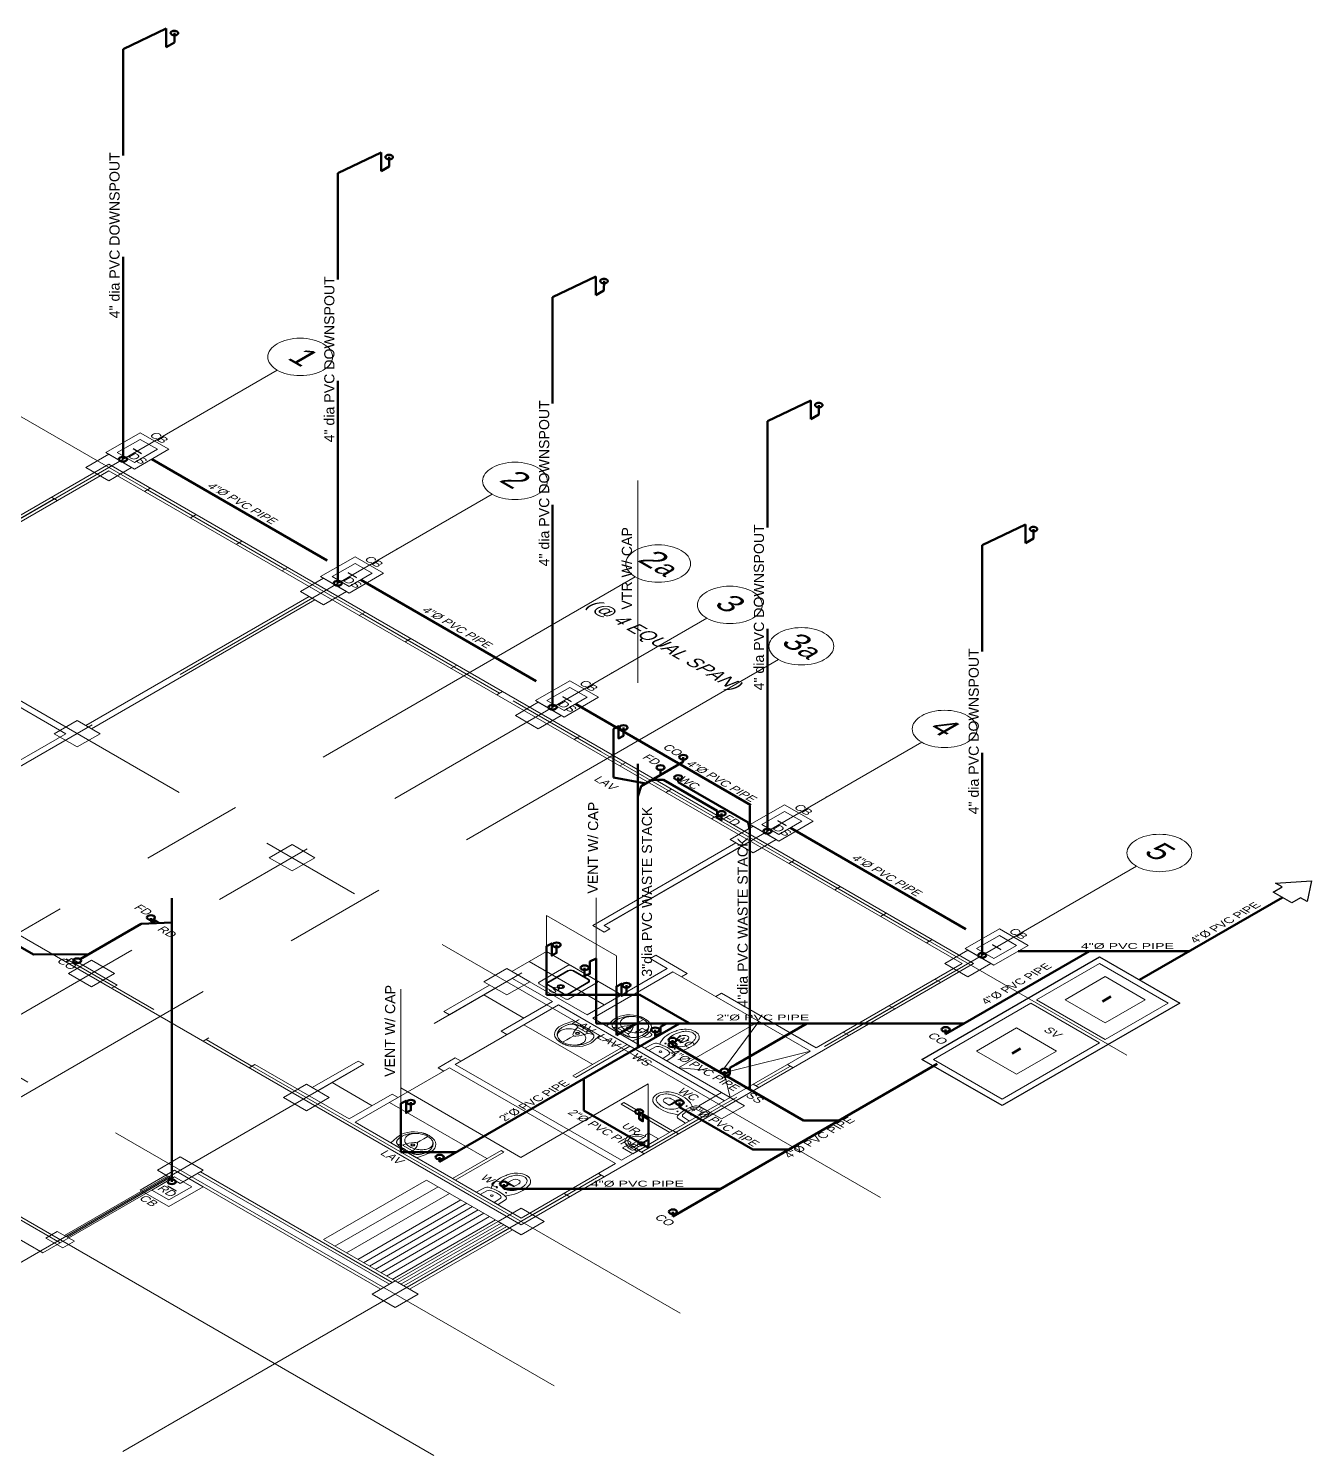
# Model space of a CAD drawing. Header units: metres. Extents: x -460 to 31334, y -1777 to 24987.
# Drawn here: x 307.42 to 323.25, y -938.77 to -921.15 of the extents above; entities that cross this region are included whole.
import ezdxf
from ezdxf.enums import TextEntityAlignment as Align

# ---------------------------------------------------------------- set-up
doc = ezdxf.new("R2010")
doc.units = ezdxf.units.M
doc.header["$MEASUREMENT"] = 0
doc.linetypes.add('CENTER', pattern=[2, 1.25, -0.25, 0.25, -0.25])
doc.linetypes.add('HIDDEN', pattern=[0.375, 0.25, -0.125])
doc.layers.add('col', color=7, linetype='Continuous', lineweight=25)
doc.layers.add('fix', color=8, linetype='Continuous', lineweight=13)
for name, color, linetype, lineweight, true_color in [('DW', 7, 'Continuous', 9, 0xff0a0a), ('MODULE', 7, 'CENTER', 0, 0x24ff24), ('SEWERLIN', 7, 'Continuous', 50, 0xe77904)]:
    doc.layers.add(name, color=color, linetype=linetype, lineweight=lineweight, true_color=true_color)
doc.layers.add('wall', color=7, linetype='Continuous')
doc.styles.add('50', font='arial.ttf', dxfattribs={"height": 0.125})
doc.styles.add('ATTR', font='romans.shx', dxfattribs={"width": 0.8, "height": 1.2})
doc.styles.add('SAM', font='arial.ttf', dxfattribs={"height": 0.15})
doc.styles.get("Standard").update_dxf_attribs({"font": 'arial.ttf'})

# ---------------------------------------------------------------- blocks, each defined once
blk = doc.blocks.new('MODULE')
at = {"layer": 'MODULE', "ltscale": 5, "transparency": 33554687}
for points in [[(0, -14.753), (0, 2.943)], [(3.75, -14.753), (3.75, 2.943)], [(6.25, -14.753), (6.25, 2.943)], [(7.5, -14.753), (7.5, 2.943)], [(8.75, -14.753), (8.75, 2.943)], [(11.25, -14.753), (11.25, 2.943)], [(15, -14.753), (15, 2.943)], [(17.775, 0), (-3.23, 0)], [(17.775, -4.3), (-3.23, -4.3)], [(17.775, -7.8), (-3.23, -7.8)], [(17.775, -10), (-3.23, -10)], [(17.775, -12.1), (-3.23, -12.1)]]:
    blk.add_lwpolyline(points, dxfattribs=at)
for centre in [(0, 3.343), (3.75, 3.343), (6.25, 3.343), (7.5, 3.343), (8.75, 3.343), (11.25, 3.343), (15, 3.343)]:
    blk.add_circle(centre, 0.4, dxfattribs=at)
at = {"layer": 'MODULE', "ltscale": 5, "transparency": 33554687, "char_height": 0.35, "attachment_point": 1, "style": '50'}
for s, insert in [('\\pi0.13554;1', (-0.233, 3.546)), ('\\pi0.08409;2', (3.517, 3.546)), ('\\pi-0.03644;2{\\H0.85714x;a}', (6.051, 3.546)), ('\\pi0.0854;3', (7.267, 3.546)), ('\\pi-0.03334;3{\\H0.85714x;a}', (8.551, 3.546)), ('\\pi0.07896;4', (11.017, 3.546)), ('\\pi0.08397;5', (14.767, 3.546))]:
    blk.add_mtext_dynamic_manual_height_columns(s, width=0.4, gutter_width=0.5, heights=[0], dxfattribs=dict(at, insert=insert))
blk = doc.blocks.new('A$C1BDC7D92')
at = {"layer": 'fix', "linetype": 'Continuous', "transparency": 33554687}
for p, q in [((0.043, 0.479), (0.007, 0.332)), ((0.523, 0.479), (0.043, 0.479)), ((0.523, 0.479), (0.558, 0.332))]:
    blk.add_line(p, q, dxfattribs=at)
at = {"layer": 'fix', "transparency": 33554687}
for p, q in [((0.193, 0.402), (0.122, 0.438)), ((0.372, 0.402), (0.443, 0.438))]:
    blk.add_line(p, q, dxfattribs=at)
at = {"layer": 'fix', "linetype": 'Continuous', "transparency": 33554687}
for points in [[(0.138, 0.075), (0.127, 0.083), (0.118, 0.091), (0.11, 0.099), (0.11, 0.099), (0.101, 0.108), (0.094, 0.118), (0.086, 0.127), (0.079, 0.137), (0.073, 0.148), (0.067, 0.159), (0.061, 0.17), (0.057, 0.181), (0.057, 0.181), (0.052, 0.193), (0.049, 0.204), (0.045, 0.216), (0.043, 0.229), (0.041, 0.241), (0.039, 0.253), (0.038, 0.266), (0.038, 0.278), (0.038, 0.278), (0.039, 0.291), (0.04, 0.304), (0.041, 0.316), (0.043, 0.328), (0.046, 0.34), (0.049, 0.352), (0.053, 0.362), (0.057, 0.372), (0.057, 0.372), (0.061, 0.382), (0.066, 0.39), (0.071, 0.398), (0.076, 0.405), (0.082, 0.412), (0.089, 0.418), (0.095, 0.423), (0.102, 0.428), (0.102, 0.428), (0.109, 0.432), (0.117, 0.436), (0.125, 0.439), (0.132, 0.442), (0.14, 0.445), (0.148, 0.447), (0.156, 0.449), (0.164, 0.45), (0.164, 0.45), (0.171, 0.451), (0.178, 0.452), (0.185, 0.452), (0.192, 0.453), (0.199, 0.453), (0.206, 0.453), (0.213, 0.453), (0.22, 0.453), (0.22, 0.453), (0.228, 0.453), (0.235, 0.453), (0.243, 0.453), (0.251, 0.453), (0.258, 0.453), (0.266, 0.453), (0.273, 0.453), (0.281, 0.453), (0.281, 0.453), (0.288, 0.453), (0.295, 0.453), (0.302, 0.453), (0.309, 0.453), (0.315, 0.453), (0.322, 0.453), (0.329, 0.453), (0.337, 0.453), (0.337, 0.453), (0.344, 0.453), (0.352, 0.453), (0.359, 0.453), (0.367, 0.453), (0.375, 0.453), (0.383, 0.452), (0.391, 0.451), (0.4, 0.45), (0.4, 0.45), (0.408, 0.449), (0.416, 0.447), (0.424, 0.445), (0.432, 0.442), (0.44, 0.439), (0.448, 0.436), (0.456, 0.432), (0.463, 0.428), (0.463, 0.428), (0.47, 0.423), (0.476, 0.418), (0.483, 0.412), (0.489, 0.405), (0.494, 0.398), (0.499, 0.39), (0.504, 0.382), (0.509, 0.372), (0.509, 0.372), (0.513, 0.362), (0.516, 0.352), (0.519, 0.34), (0.522, 0.328), (0.524, 0.316), (0.526, 0.304), (0.527, 0.291), (0.527, 0.278), (0.527, 0.278), (0.527, 0.266), (0.526, 0.253), (0.524, 0.241), (0.522, 0.229), (0.52, 0.216), (0.517, 0.204), (0.513, 0.193), (0.509, 0.181), (0.509, 0.181), (0.504, 0.17), (0.498, 0.159), (0.492, 0.148), (0.486, 0.137), (0.479, 0.127), (0.472, 0.118), (0.464, 0.108), (0.455, 0.099), (0.455, 0.099), (0.447, 0.091), (0.438, 0.083), (0.427, 0.075)], [(0.283, 0.234), (0.283, 0.169), (0.283, 0.103), (0.283, 0.025)]]:
    blk.add_lwpolyline(points, dxfattribs=at)
blk.add_lwpolyline([(0.31, 0.247, 0.133789), (0.375, 0.393, 0.453405), (0.363, 0.406), (0.202, 0.406, 0.453405), (0.19, 0.393, 0.133789), (0.255, 0.247)], format="xyb", dxfattribs=at)
blk.add_lwpolyline([(0.283, 0.025, -0.082757), (0.203, 0.039, -0.090524), (0.138, 0.075, -0.104224), (0.093, 0.132, -0.116526), (0.078, 0.195, -0.116526), (0.093, 0.258, -0.104224), (0.138, 0.314, -0.090524), (0.203, 0.35, -0.082757), (0.283, 0.364, -0.082757), (0.362, 0.35, -0.090524), (0.427, 0.314, -0.104224), (0.472, 0.258, -0.116526), (0.487, 0.195, -0.116526), (0.472, 0.132, -0.104224), (0.427, 0.075, -0.090524), (0.362, 0.039, -0.082757)], format="xyb", close=True, dxfattribs=at)
at = {"layer": 'fix', "transparency": 33554687}
for points in [[(0.16, 0.025), (0.17, 0.021), (0.18, 0.018), (0.188, 0.015), (0.195, 0.013), (0.202, 0.011), (0.208, 0.01), (0.214, 0.009), (0.219, 0.008), (0.225, 0.007), (0.231, 0.006), (0.238, 0.005), (0.245, 0.004), (0.253, 0.003), (0.262, 0.002), (0.271, 0.001), (0.283, 0)], [(0.405, 0.025), (0.395, 0.021), (0.386, 0.018), (0.377, 0.015), (0.37, 0.013), (0.363, 0.011), (0.357, 0.01), (0.351, 0.009), (0.346, 0.008), (0.34, 0.007), (0.334, 0.006), (0.327, 0.005), (0.32, 0.004), (0.312, 0.003), (0.304, 0.002), (0.294, 0.001), (0.283, 0)]]:
    blk.add_lwpolyline(points, dxfattribs=at)
at = {"layer": 'fix', "linetype": 'Continuous', "transparency": 33554687}
for radius in [0.0264, 0.0185]:
    blk.add_circle((0.283, 0.307), radius, dxfattribs=at)
for centre, radius, start, end in [((0.267, 0.269), 0.267, 166.4993, 246.3994), ((0.283, 0.269), 0.0353, 219.2954, 320.7046), ((0.298, 0.269), 0.267, 293.6006, 13.5007)]:
    blk.add_arc(centre, radius, start, end, dxfattribs=at)
at = {"layer": 'fix', "transparency": 33554687, "text_generation_flag": 4, "flags": 1}
for tag, p in [('ASCATNO', (0.283, 0.479)), ('ASCOLOR', (0.283, 0.469)), ('ASNAME', (0.283, 0.474))]:
    blk.add_attdef(tag, text='', height=0.00294, rotation=180, dxfattribs=at).set_placement(p, align=Align.MIDDLE)
blk = doc.blocks.new('Urinal Toilet 2 PV')
for p, q in [((3.85, 0), (6.65, 0)), ((-9, -7), (-7, -7)), ((-7, -7), (-6, -6)), ((-6, -6), (6, -6)), ((-0.98, -2.6501), (-4.9, -2.6501)), ((-4.9, -3.35), (-0.98, -3.35)), ((0.773, -2.3), (4.55, -2.3)), ((4.55, -3.7), (0.784, -3.7)), ((4.2, -0.35), (6.3, -0.35)), ((4.2, -1.6), (4.2, -1.95)), ((6.3, -1.6), (4.2, -1.6)), ((4.2, -1.95), (6.3, -1.95)), ((4.2, -4.05), (4.2, -4.4001)), ((6.3, -4.05), (4.2, -4.05)), ((4.2, -4.4001), (6.3, -4.4001)), ((4.55, -0.35), (4.55, -1.6)), ((4.55, -1.95), (4.55, -4.05)), ((5.95, -1.6), (5.95, -0.35)), ((5.95, -4.05), (5.95, -1.95)), ((6, -6), (7, -7)), ((6.3, -1.95), (6.3, -1.6)), ((6.3, -4.4001), (6.3, -4.05)), ((7, -7), (9, -7))]:
    blk.add_line(p, q)
blk.add_lwpolyline([(-9, -7), (-9, 0), (9, 0), (9, -7)])
blk.add_circle((0, -3), 1.05)
for centre, radius, start, end in [((4.215, 0.0154), 0.3657, 182.4084, 267.5916), ((6.285, 0.0154), 0.3657, 272.4084, 357.5916), ((0, -6), 6, 180, 0), ((-4.9, -3), 0.35, 90, 270), ((0, -6), 4.5, 180, 0), ((0, -3), 1.75, 22.85047, 168.577), ((0, -3), 1.75, 191.8763, 336.5863)]:
    blk.add_arc(centre, radius, start, end)
at = {"style": 'ATTR', "width": 0.8, "flags": 9}
blk.add_attdef('ESTCODE', (0, 0), '', height=0.00000036, dxfattribs=at)
blk = doc.blocks.new('A$C760102CB')
at = {"layer": 'fix', "transparency": 33554687}
for p, q in [((0.071, 0.69), (0.077, 0.579)), ((0.308, 0.578), (0.315, 0.69))]:
    blk.add_line(p, q, dxfattribs=at)
for points in [[(0.011, 0.552, 0.313572), (0.046, 0.507, 0.148983), (0.339, 0.506, 0.313572), (0.374, 0.551), (0.383, 0.69), (0.003, 0.69)], [(0.333, 0.256, 0.997252), (0.051, 0.257, 0.054268), (0.059, 0.177, 0.040235), (0.075, 0.124, 0.119968), (0.112, 0.071, 0.181516), (0.191, 0.041, 0.181516), (0.271, 0.07, 0.119968), (0.308, 0.123, 0.040235), (0.325, 0.177, 0.054268)], [(0.248, 0.271, 0.353967), (0.24, 0.281, 0.105376), (0.143, 0.281, 0.353967), (0.135, 0.272), (0.135, 0.193, 1), (0.248, 0.193)]]:
    blk.add_lwpolyline(points, format="xyb", close=True, dxfattribs=at)
blk.add_lwpolyline([(0.072, 0.5, 0.204199), (0.009, 0.177, 0.040235), (0.028, 0.115, 0.119968), (0.078, 0.043, 0.181516), (0.191, 0, 0.181516), (0.304, 0.042, 0.119968), (0.356, 0.114, 0.040235), (0.374, 0.176, 0.204199), (0.313, 0.499)], format="xyb", dxfattribs=at)
for centre, radius in [((0.193, 0.607), 0.0175), ((0.112, 0.44), 0.0075), ((0.272, 0.44), 0.0075)]:
    blk.add_circle(centre, radius, dxfattribs=at)
for centre, radius, start, end in [((0.127, 0.582), 0.05, 183.2724, 260.6544), ((0.194, 0.987), 0.461, 260.6544, 279.0654), ((0.259, 0.581), 0.05, 279.0654, 356.4474), ((0.191, 0.053), 0.219, 74.9202, 104.7996)]:
    blk.add_arc(centre, radius, start, end, dxfattribs=at)
blk = doc.blocks.new('SINK 2')
at = {"layer": 'fix', "lineweight": 15}
for p, q in [((-11.202, -38.847), (-11.202, -39.347)), ((-11.177, -38.822), (-10.715, -38.822)), ((-10.69, -38.847), (-10.69, -39.347)), ((-10.715, -39.372), (-11.177, -39.372))]:
    blk.add_line(p, q, dxfattribs=at)
at = {"layer": 'fix', "color": 8, "linetype": 'Continuous', "lineweight": 15}
for p, q in [((-11.127, -39.27), (-11.127, -38.923)), ((-11.117, -39.27), (-11.117, -38.923)), ((-11.078, -38.875), (-10.814, -38.875)), ((-11.078, -38.885), (-10.814, -38.885)), ((-10.775, -39.27), (-10.775, -38.923)), ((-10.765, -39.27), (-10.765, -38.923)), ((-11.078, -39.309), (-10.814, -39.309)), ((-11.078, -39.319), (-10.814, -39.319))]:
    blk.add_line(p, q, dxfattribs=at)
for radius in [0.0439, 0.039, 0.0244]:
    blk.add_circle((-10.946, -38.967), radius, dxfattribs=at)
at = {"layer": 'fix', "lineweight": 15}
for centre, start, end in [((-11.177, -38.847), 90, 180), ((-10.715, -38.847), 360, 90), ((-11.177, -39.347), 180, 270), ((-10.715, -39.347), 270, 0)]:
    blk.add_arc(centre, 0.025, start, end, dxfattribs=at)
at = {"layer": 'fix', "color": 8, "linetype": 'Continuous', "lineweight": 15}
for centre, radius, start, end in [((-11.078, -38.923), 0.0487, 89.9997, 179.9995), ((-11.078, -38.923), 0.0385, 89.9996, 179.7024), ((-10.814, -38.923), 0.0487, 359.9994, 89.9996), ((-10.814, -38.923), 0.0385, 0.4551, 89.9996), ((-11.078, -39.27), 0.0487, 179.9994, 269.9997), ((-11.078, -39.27), 0.0385, 179.9994, 269.9996), ((-10.814, -39.27), 0.0385, 270.4277, 0.2964), ((-10.814, -39.27), 0.0487, 269.9997, 359.9995)]:
    blk.add_arc(centre, radius, start, end, dxfattribs=at)

msp = doc.modelspace()

# ---------------------------------------------------------------- hatches: boundary and pattern name
at = {"transparency": 33554687, "extrusion": (0, 0.816497, 0.57735)}
h = msp.add_hatch(color=256, dxfattribs=at)
h.dxf.hatch_style = 1
h.paths.add_polyline_path([(-322.80843, 532.52683), (-323.25421, 532.47546), (-323.20284, 532.92124), (-323.12071, 532.83911), (-323.00996, 532.94986), (-322.77981, 532.71971), (-322.89056, 532.60896)])
at = {"layer": 'col', "lineweight": 5, "true_color": 0x808080, "transparency": 33554687, "extrusion": (0, 0.816497, 0.57735)}
h = msp.add_hatch(color=8, dxfattribs=at)
h.dxf.hatch_style = 1
h.paths.add_polyline_path([(-308.40641, 523.35617), (-308.68925, 523.63901), (-308.40641, 523.92186), (-308.12357, 523.63901)])
h = msp.add_hatch(color=8, dxfattribs=at)
h.dxf.hatch_style = 1
h.paths.add_polyline_path([(-311.05806, 526.00782), (-311.3409, 526.29066), (-311.05806, 526.57351), (-310.77522, 526.29066)])
h = msp.add_hatch(color=8, dxfattribs=at)
h.dxf.hatch_style = 1
h.paths.add_polyline_path([(-313.70971, 528.65947), (-313.99255, 528.94231), (-313.70971, 529.22516), (-313.42687, 528.94231)])
h = msp.add_hatch(color=8, dxfattribs=at)
h.dxf.hatch_style = 1
h.paths.add_polyline_path([(-308.0175, 529.04838), (-308.30034, 529.33122), (-308.0175, 529.61407), (-307.73466, 529.33122)])
h = msp.add_hatch(color=8, dxfattribs=at)
h.dxf.hatch_style = 1
h.paths.add_polyline_path([(-316.36136, 531.31112), (-316.6442, 531.59396), (-316.36136, 531.87681), (-316.07852, 531.59396)])
h = msp.add_hatch(color=8, dxfattribs=at)
h.dxf.hatch_style = 1
h.paths.add_polyline_path([(-310.66915, 531.70003), (-310.95199, 531.98287), (-310.66915, 532.26572), (-310.38631, 531.98287)])
h = msp.add_hatch(color=8, dxfattribs=at)
h.dxf.hatch_style = 1
h.paths.add_polyline_path([(-319.01301, 533.96277), (-319.29585, 534.24562), (-319.01301, 534.52846), (-318.73017, 534.24562)])
h = msp.add_hatch(color=8, dxfattribs=at)
h.dxf.hatch_style = 1
h.paths.add_polyline_path([(-308.19428, 534.1749), (-308.47712, 534.45775), (-308.19428, 534.74059), (-307.91144, 534.45775)])
h = msp.add_hatch(color=8, dxfattribs=at)
h.dxf.hatch_style = 1
h.paths.add_polyline_path([(-313.3208, 534.35168), (-313.60364, 534.63452), (-313.3208, 534.91737), (-313.03796, 534.63452)])
h = msp.add_hatch(color=8, dxfattribs=at)
h.dxf.hatch_style = 1
h.paths.add_polyline_path([(-310.84593, 536.82656), (-311.12877, 537.1094), (-310.84593, 537.39224), (-310.56309, 537.1094)])
h = msp.add_hatch(color=8, dxfattribs=at)
h.dxf.hatch_style = 1
h.paths.add_polyline_path([(-315.97245, 537.00333), (-316.2553, 537.28617), (-315.97245, 537.56902), (-315.68961, 537.28617)])
h = msp.add_hatch(color=8, dxfattribs=at)
h.dxf.hatch_style = 1
h.paths.add_polyline_path([(-309.29029, 538.38219), (-309.57314, 538.66503), (-309.29029, 538.94788), (-309.00745, 538.66503)])
h = msp.add_hatch(color=8, dxfattribs=at)
h.dxf.hatch_style = 1
h.paths.add_polyline_path([(-313.49758, 539.47821), (-313.78042, 539.76105), (-313.49758, 540.04389), (-313.21474, 539.76105)])
h = msp.add_hatch(color=8, dxfattribs=at)
h.dxf.hatch_style = 1
h.paths.add_polyline_path([(-307.62859, 540.1146), (-307.77001, 539.97318), (-307.98215, 540.18531), (-307.84072, 540.32673)])
h = msp.add_hatch(color=8, dxfattribs=at)
h.dxf.hatch_style = 1
h.paths.add_polyline_path([(-311.94194, 541.03384), (-312.22479, 541.31668), (-311.94194, 541.59953), (-311.6591, 541.31668)])

# ---------------------------------------------------------------- linework, layer by layer
at = {"color": 8, "lineweight": 5, "true_color": 0x808080, "transparency": 33554687, "extrusion": (0, 0.816497, 0.57735)}
msp.add_line((312.64905, -935.35025, -1.44877), (313.25009, -935.00324, -1.93951), dxfattribs=at)
at = {"transparency": 33554687, "extrusion": (0, 0.816497, 0.57735), "elevation": -764.54673}
for points in [[(-308.70693, 523.23243), (-308.813, 523.33849)], [(-311.35858, 525.88408), (-311.46465, 525.99014)], [(-314.01023, 528.53573), (-314.1163, 528.64179)], [(-316.66188, 531.18738), (-316.76795, 531.29344)], [(-322.80843, 532.52683), (-323.25421, 532.47546), (-323.20284, 532.92124), (-323.12071, 532.83911), (-323.00996, 532.94986), (-322.77981, 532.71971), (-322.89056, 532.60896), (-322.80843, 532.52683)], [(-319.31353, 533.83903), (-319.4196, 533.9451)], [(-309.13119, 539.00091), (-309.23726, 539.10697)]]:
    msp.add_lwpolyline(points, dxfattribs=at)
at = {"linetype": 'HIDDEN', "lineweight": 20, "ltscale": 10, "transparency": 33554687}
for points, elevation in [([(314.93718, -926.73192), (314.93718, -930.23192)], -3.73744), ([(314.42342, -932.6353), (314.42342, -931.8853)], -4.15692), ([(313.81181, -932.48218), (313.81181, -932.10468)], -4.6563), ([(313.81181, -932.10468), (314.67353, -932.60219)], -4.6563), ([(314.67353, -932.9797), (314.67353, -932.60219)], -3.95271), ([(312.01265, -934.42366), (312.01265, -933.01439)], -1.71787), ([(315.06736, -934.58683), (315.06736, -934.18178)], -2.52841)]:
    msp.add_lwpolyline(points, dxfattribs=dict(at, elevation=elevation))
at = {"color": 8, "linetype": 'HIDDEN', "lineweight": 5, "ltscale": 10, "true_color": 0x808080, "transparency": 33554687, "extrusion": (0, 0.816497, 0.57735), "elevation": -764.54673}
msp.add_lwpolyline([(-306.39319, 527.84834), (-306.39319, 527.84834), (-307.87608, 529.33122), (-305.61334, 531.59396)], dxfattribs=at)
at = {"color": 8, "lineweight": 5, "true_color": 0x808080, "transparency": 33554687, "extrusion": (0, 0.816497, 0.57735), "elevation": -764.54673}
for points in [[(-307.84241, 529.22347), (-307.91144, 529.15445)], [(-303.81022, 533.4678), (-302.43136, 534.84666), (-307.80537, 540.22067), (-309.18423, 538.84181)], [(-302.43136, 534.84666), (-302.21923, 535.05879), (-307.59324, 540.4328), (-307.80537, 540.22067)], [(-312.54175, 535.27215), (-312.61246, 535.34286)], [(-314.84108, 536.01338), (-314.17287, 536.6816), (-314.13751, 536.64624), (-314.80573, 535.97803)], [(-311.48388, 536.33002), (-311.55459, 536.40073)], [(-315.33252, 537.8554), (-314.73148, 537.25435), (-314.76684, 537.219), (-315.36788, 537.82004)], [(-313.28545, 538.27612), (-313.25009, 538.24077)], [(-312.68441, 538.87716), (-313.28545, 538.27612)], [(-307.8584, 540.06157), (-309.13119, 538.78878)], [(-307.89376, 540.09692), (-309.16655, 538.82413)], [(-309.39636, 538.84181), (-311.76517, 541.21062)], [(-311.87123, 541.10455), (-309.50243, 538.73574)], [(-311.90659, 541.0692), (-309.53778, 538.70039)], [(-311.05806, 540.14996), (-312.33085, 538.87716)], [(-311.19948, 540.29138), (-312.47227, 539.01859)], [(-311.3409, 540.4328), (-312.6137, 539.16001)], [(-313.21474, 539.76105), (-312.33085, 538.87716)], [(-311.48232, 540.57422), (-312.75512, 539.30143)], [(-311.55304, 540.64493), (-312.82583, 539.37214)], [(-311.62375, 540.71564), (-312.89654, 539.44285)], [(-311.69446, 540.78635), (-312.96725, 539.51356)], [(-311.76517, 540.85706), (-313.03796, 539.58427)], [(-311.83588, 540.92777), (-313.10867, 539.65498)], [(-311.90659, 540.99849), (-313.17938, 539.72569)], [(-311.94194, 541.03384), (-313.21474, 539.76105)], [(-311.94194, 541.03384), (-313.21474, 539.76105)], [(-311.9773, 541.0692), (-313.25009, 539.7964)], [(-312.01265, 541.10455), (-313.28545, 539.83176)], [(-312.04801, 541.13991), (-313.3208, 539.86711)], [(-312.08337, 541.17526), (-313.35616, 539.90247)], [(-312.11872, 541.21062), (-313.39151, 539.93782)], [(-313.39151, 539.93782), (-312.11872, 541.21062)], [(-311.94194, 541.03384), (-311.05806, 540.14996)]]:
    msp.add_lwpolyline(points, dxfattribs=at)
at = {"transparency": 33554687, "extrusion": (0, 0.816497, 0.57735), "elevation": -764.54673}
msp.add_lwpolyline([(-321.62739, 535.09223), (-319.43536, 537.28426), (-318.44541, 536.29431), (-320.63744, 534.10228)], close=True, dxfattribs=at)
at = {"color": 1, "linetype": 'HIDDEN', "lineweight": 13, "ltscale": 10, "transparency": 33554687, "extrusion": (0, 0.816497, 0.57735), "elevation": -764.54673}
msp.add_lwpolyline([(-320.70815, 535.87004), (-321.48597, 535.09223), (-320.63744, 534.2437), (-319.85962, 535.02152)], close=True, dxfattribs=at)
at = {"color": 8, "linetype": 'HIDDEN', "lineweight": 13, "ltscale": 8, "transparency": 33554687, "extrusion": (0, 0.816497, 0.57735), "elevation": -764.54673}
for points in [[(-320.70815, 535.51649), (-321.20313, 535.02152), (-320.70815, 534.52654), (-320.21318, 535.02152)], [(-319.61214, 536.61251), (-320.10711, 536.11753), (-319.61214, 535.62256), (-319.11716, 536.11753)]]:
    msp.add_lwpolyline(points, close=True, dxfattribs=at)
at = {"color": 1, "linetype": 'HIDDEN', "lineweight": 13, "ltscale": 10, "transparency": 33554687, "extrusion": (0, 0.816497, 0.57735), "elevation": -764.54673}
msp.add_lwpolyline([(-318.58683, 536.29431), (-319.43536, 537.14284), (-320.63744, 535.94076), (-319.78891, 535.09223), (-318.58683, 536.29431)], dxfattribs=at)
at = {"color": 7, "lineweight": 50, "ltscale": 0.025, "transparency": 33554687, "extrusion": (0, 0.816497, 0.57735), "elevation": -764.54673}
for points in [[(-320.6728, 535.05687), (-320.77886, 534.95081)], [(-319.55755, 536.17212), (-319.66361, 536.06606)]]:
    msp.add_lwpolyline(points, dxfattribs=at)
at = {"linetype": 'HIDDEN', "lineweight": 20, "ltscale": 10, "transparency": 33554687, "extrusion": (0, 0.816497, 0.57735), "elevation": -764.21601}
msp.add_lwpolyline([(-312.01245, 537.37477), (-313.49535, 538.85767), (-315.06736, 537.28567)], dxfattribs=at)
at = {"color": 8, "lineweight": 5, "true_color": 0x808080, "transparency": 33554687, "extrusion": (0, 0.816497, 0.57735)}
for p in [(311.96356, -927.58106, -12.43607), (314.61521, -929.11199, -10.271), (317.26686, -930.64292, -8.10594)]:
    msp.add_point(p, dxfattribs=at)
at = {"layer": 'col', "color": 8, "lineweight": 5, "true_color": 0x808080, "transparency": 33554687, "extrusion": (0, 0.816497, 0.57735), "elevation": -764.54673}
for points in [[(-308.40641, 523.35617), (-308.68925, 523.63901), (-308.40641, 523.92186), (-308.12357, 523.63901)], [(-311.05806, 526.00782), (-311.3409, 526.29066), (-311.05806, 526.57351), (-310.77522, 526.29066)], [(-313.70971, 528.65947), (-313.99255, 528.94231), (-313.70971, 529.22516), (-313.42687, 528.94231)], [(-308.0175, 529.04838), (-308.30034, 529.33122), (-308.0175, 529.61407), (-307.73466, 529.33122)], [(-316.36136, 531.31112), (-316.6442, 531.59396), (-316.36136, 531.87681), (-316.07852, 531.59396)], [(-310.66915, 531.70003), (-310.95199, 531.98287), (-310.66915, 532.26572), (-310.38631, 531.98287)], [(-319.01301, 533.96277), (-319.29585, 534.24562), (-319.01301, 534.52846), (-318.73017, 534.24562)], [(-308.19428, 534.1749), (-308.47712, 534.45775), (-308.19428, 534.74059), (-307.91144, 534.45775)], [(-313.3208, 534.35168), (-313.60364, 534.63452), (-313.3208, 534.91737), (-313.03796, 534.63452)], [(-310.84593, 536.82656), (-311.12877, 537.1094), (-310.84593, 537.39224), (-310.56309, 537.1094)], [(-315.97245, 537.00333), (-316.2553, 537.28617), (-315.97245, 537.56902), (-315.68961, 537.28617)], [(-309.29029, 538.38219), (-309.57314, 538.66503), (-309.29029, 538.94788), (-309.00745, 538.66503)], [(-313.49758, 539.47821), (-313.78042, 539.76105), (-313.49758, 540.04389), (-313.21474, 539.76105)], [(-307.62859, 540.1146), (-307.77001, 539.97318), (-307.98215, 540.18531), (-307.84072, 540.32673)], [(-311.94194, 541.03384), (-312.22479, 541.31668), (-311.94194, 541.59953), (-311.6591, 541.31668)]]:
    msp.add_lwpolyline(points, close=True, dxfattribs=at)
at = {"layer": 'DW', "color": 8, "lineweight": 5, "true_color": 0x808080, "transparency": 33554687, "extrusion": (0, 0.816497, 0.57735), "elevation": -764.54673}
for points in [[(-308.88371, 524.11631), (-310.58076, 525.81337)], [(-306.0376, 526.00782), (-307.73466, 524.31077)], [(-309.41404, 524.71735), (-309.48475, 524.64664)], [(-309.97972, 525.28304), (-310.05043, 525.21233)], [(-311.53536, 526.76796), (-313.23241, 528.46502)], [(-312.06569, 527.369), (-312.1364, 527.29829)], [(-312.63137, 527.93469), (-312.70208, 527.86398)], [(-314.18701, 529.41961), (-315.88406, 531.11667)], [(-314.71734, 530.02065), (-314.78805, 529.94994)], [(-315.28302, 530.58634), (-315.35373, 530.51563)], [(-316.83866, 532.07126), (-318.53571, 533.76832)], [(-317.36899, 532.6723), (-317.4397, 532.60159)], [(-317.93467, 533.23799), (-318.00538, 533.16728)], [(-318.64178, 534.61685), (-317.51041, 535.74822)], [(-318.04074, 535.14718), (-318.11145, 535.21789)], [(-309.64385, 535.83661), (-309.57314, 535.90732)], [(-310.17418, 536.43765), (-309.60849, 535.87196)], [(-316.82098, 536.43765), (-316.39672, 536.86191)], [(-315.83103, 537.4276), (-314.9825, 538.27612)], [(-315.37141, 537.8165), (-315.44212, 537.88722)], [(-314.48753, 538.7711), (-313.639, 539.61963)], [(-314.02791, 539.16001), (-314.09862, 539.23072)]]:
    msp.add_lwpolyline(points, dxfattribs=at)
at = {"layer": 'fix', "color": 8, "lineweight": 5, "true_color": 0x808080, "transparency": 33554687, "extrusion": (0, 0.816497, 0.57735), "elevation": -764.54673}
for points in [[(-315.44212, 536.473), (-316.43207, 535.48305)], [(-316.43253, 535.48259), (-316.00781, 536.473), (-316.07852, 536.54371), (-317.06847, 536.11945)], [(-315.44212, 536.473), (-315.9371, 536.54371), (-316.00781, 536.61442), (-316.07852, 537.1094)]]:
    msp.add_lwpolyline(points, dxfattribs=at)
msp.add_lwpolyline([(-315.9371, 536.54371), (-316.00781, 536.61442), (-316.07852, 536.54371), (-316.00781, 536.473)], close=True, dxfattribs=at)
at = {"layer": 'fix', "color": 8, "lineweight": 5, "true_color": 0x808080, "transparency": 33554687, "extrusion": (0, 0.816497, 0.57735)}
msp.add_circle((-316.00781, 536.54371, -764.54673), 0.05, dxfattribs=at)
at = {"layer": 'SEWERLIN', "transparency": 33554687, "extrusion": (0, 0.816497, 0.57735)}
for p, q in [((315.11339, -930.43018, -3.88132), (315.25594, -930.43018, -3.88132)), ((315.21838, -930.30699, -4.05553), (315.21838, -930.36956, -3.96704)), ((315.25594, -930.43018, -3.88132), (315.91805, -930.81303, -3.35698)), ((318.7381, -933.56779, -3.96955), (320.51388, -932.54255, -5.41946)), ((314.42342, -933.4353, -4.15692), (318.96759, -933.4353, -4.15692)), ((314.27136, -934.51306, -2.63274), (314.27136, -934.11632, -3.19381)), ((312.01265, -935.02366, -1.91065), (312.69982, -935.02366, -1.91065)), ((313.28449, -935.47626, -1.27057), (315.96251, -935.47626, -1.27057))]:
    msp.add_line(p, q, dxfattribs=at)
at = {"layer": 'SEWERLIN', "linetype": 'HIDDEN', "ltscale": 10, "transparency": 33554687}
for points, elevation in [([(308.58319, -921.40858), (309.11698, -921.15441), (309.11746, -921.38516), (309.21719, -921.32782), (309.21782, -921.20901)], -10.42656), ([(311.23484, -922.93951), (311.76863, -922.68534), (311.76911, -922.91609), (311.86884, -922.85875), (311.86947, -922.73994)], -8.2615), ([(313.88649, -924.47044), (314.42028, -924.21627), (314.42076, -924.44703), (314.52049, -924.38968), (314.52112, -924.27087)], -6.09643), ([(316.53814, -926.00137), (317.07193, -925.7472), (317.07242, -925.97796), (317.17214, -925.92061), (317.17277, -925.8018)], -3.93137), ([(319.18979, -927.5323), (319.72358, -927.27814), (319.72407, -927.50889), (319.82379, -927.45154), (319.82442, -927.33273)], -1.76631)]:
    msp.add_lwpolyline(points, dxfattribs=dict(at, elevation=elevation))
at = {"layer": 'SEWERLIN', "linetype": 'HIDDEN', "ltscale": 10, "transparency": 33554687, "extrusion": (0.707107, 0.408248, -0.57735), "elevation": -151.94243}
for points in [[(-956.63889, -124.59347), (-952.25483, -120.2094)], [(-959.29054, -121.94181), (-954.90648, -117.55775)], [(-961.94219, -119.29016), (-957.55813, -114.9061)], [(-964.59384, -116.63851), (-960.20978, -112.25445)], [(-967.24549, -113.98686), (-962.86143, -109.6028)]]:
    msp.add_lwpolyline(points, dxfattribs=at)
at = {"layer": 'SEWERLIN', "lineweight": 15, "transparency": 33554687, "extrusion": (0, 0.816497, 0.57735), "elevation": -764.54673}
for points in [[(-308.72461, 523.67437), (-308.37105, 523.32082), (-308.79532, 522.89655), (-309.14887, 523.2501)], [(-311.37626, 526.32602), (-311.02271, 525.97247), (-311.44697, 525.5482), (-311.80052, 525.90176)], [(-314.02791, 528.97767), (-313.67436, 528.62412), (-314.09862, 528.19985), (-314.45217, 528.55341)], [(-316.67956, 531.62932), (-316.32601, 531.27577), (-316.75027, 530.8515), (-317.10382, 531.20506)], [(-319.33121, 534.28097), (-318.97766, 533.92742), (-319.40192, 533.50315), (-319.75547, 533.85671)], [(-309.57314, 539.01859), (-309.21958, 538.66503), (-308.79532, 539.0893), (-309.14887, 539.44285)]]:
    msp.add_lwpolyline(points, close=True, dxfattribs=at)
at = {"layer": 'SEWERLIN', "color": 1, "linetype": 'HIDDEN', "lineweight": 5, "ltscale": 10, "true_color": 0xff1414, "transparency": 33554687, "extrusion": (0, 0.816497, 0.57735), "elevation": -764.54673}
for points in [[(-308.72461, 523.53295), (-308.51248, 523.32082), (-308.79532, 523.03797), (-309.00745, 523.2501)], [(-311.37626, 526.1846), (-311.16413, 525.97247), (-311.44697, 525.68962), (-311.6591, 525.90176)], [(-314.02791, 528.83625), (-313.81578, 528.62412), (-314.09862, 528.34127), (-314.31075, 528.55341)], [(-316.67956, 531.4879), (-316.46743, 531.27577), (-316.75027, 530.99292), (-316.9624, 531.20506)], [(-319.33121, 534.13955), (-319.11908, 533.92742), (-319.40192, 533.64457), (-319.61405, 533.85671)], [(-309.43171, 539.01859), (-309.21958, 538.80645), (-308.93674, 539.0893), (-309.14887, 539.30143)]]:
    msp.add_lwpolyline(points, close=True, dxfattribs=at)
at = {"layer": 'SEWERLIN', "linetype": 'HIDDEN', "ltscale": 10, "transparency": 33554687, "extrusion": (0, 0.816497, 0.57735), "elevation": -764.54673}
for points in [[(-308.93674, 523.46224), (-311.30555, 525.83104)], [(-311.51768, 526.04318), (-313.9572, 528.4827)], [(-314.16933, 528.69483), (-316.60885, 531.13435)], [(-316.82098, 531.34648), (-319.18979, 533.71529)], [(-319.63346, 533.97872), (-321.75095, 533.97872)]]:
    msp.add_lwpolyline(points, dxfattribs=at)
at = {"layer": 'SEWERLIN', "transparency": 33554687, "extrusion": (0, 0.816497, 0.57735)}
for points, elevation in [([(-302.75629, 533.19861), (-307.47627, 537.90413), (-308.15701, 537.89676)], -761.82264), ([(-314.97974, 534.14868), (-315.49917, 533.62925)], -761.93394), ([(-314.63787, 533.96265), (-315.03578, 534.09264)], -761.93394), ([(-315.43654, 534.06463), (-316.29852, 534.92661)], -761.93394), ([(-321.13242, 534.59725), (-322.89488, 532.83479)], -764.54673), ([(-308.80592, 537.24785), (-309.18423, 537.2224)], -761.82264), ([(-308.80592, 537.24785), (-308.0529, 538.00087)], -761.82358), ([(-315.57094, 535.52253), (-314.96181, 534.9134), (-313.81181, 534.9134)], -764.54673), ([(-315.45093, 535.52501), (-312.49185, 538.48409)], -764.54673), ([(-314.67353, 535.77512), (-314.92364, 535.52501)], -764.54673), ([(-315.21848, 535.59986), (-315.29316, 535.52501)], -764.54673), ([(-316.14692, 536.4046), (-317.02651, 535.52501)], -764.54673), ([(-315.36583, 535.98286), (-316.98289, 537.59992), (-317.42264, 537.59992)], -764.54673), ([(-318.63388, 536.38868), (-315.37075, 539.65181)], -764.54673), ([(-316.07224, 536.47946), (-316.14692, 536.4046)], -764.54673), ([(-315.45443, 537.32044), (-316.35816, 538.22465), (-316.79791, 538.22465)], -764.54673), ([(-314.27136, 537.39174), (-315.06912, 538.1895)], -764.54673)]:
    msp.add_lwpolyline(points, dxfattribs=dict(at, elevation=elevation))
at = {"layer": 'SEWERLIN', "linetype": 'Continuous', "transparency": 33554687}
for points, elevation in [([(314.63787, -930.39994), (314.63787, -929.79994), (314.7016, -929.76681), (314.7016, -929.91681), (314.76154, -929.88446), (314.76154, -929.78446)], -3.92409), ([(314.93718, -933.73192), (314.93718, -930.23192)], -3.73744), ([(315.49917, -930.14971), (315.49917, -930.20745)], -4.19631), ([(315.43654, -930.40108), (315.43654, -930.45882)], -3.84082), ([(316.3208, -934.25099), (316.3208, -930.75099)], -3.00336), ([(309.18423, -935.39108), (309.18423, -931.89108)], -1.19825), ([(313.81181, -933.08218), (313.81181, -932.48218), (313.87553, -932.44906), (313.87553, -932.59906), (313.93548, -932.56671), (313.93548, -932.46671)], -4.6563), ([(314.42342, -933.4353), (314.42342, -932.6353), (314.34632, -932.67296), (314.34632, -932.82296), (314.28175, -932.84818), (314.28175, -932.74818)], -4.15692), ([(314.67353, -933.5797), (314.67353, -932.9797), (314.73725, -932.94657), (314.73725, -933.09657), (314.7972, -933.06422), (314.7972, -932.96422)], -3.95271), ([(318.7381, -933.51006), (318.7381, -933.56779)], -3.77677), ([(315.36559, -933.64176), (315.36559, -933.6995)], -3.78329), ([(312.01265, -935.02366), (312.01265, -934.42366), (312.07638, -934.39053), (312.07638, -934.54053), (312.13632, -934.50818), (312.13632, -934.40818)], -1.71787), ([(315.45443, -934.41416), (315.45443, -934.47189)], -2.69096), ([(315.06912, -934.97365), (315.06902, -934.60998), (315.00164, -934.56566), (315.00185, -934.643), (314.9531, -934.61297), (314.95352, -934.52584)], -1.98137), ([(312.49185, -935.08599), (312.49185, -935.14372)], -1.74084), ([(313.28424, -935.41838), (313.28424, -935.47612)], -1.27077), ([(315.37075, -935.76017), (315.37075, -935.81791)], -0.7874)]:
    msp.add_lwpolyline(points, dxfattribs=dict(at, elevation=elevation))
at = {"layer": 'SEWERLIN', "transparency": 33554687}
for points, elevation in [([(314.97974, -930.50734), (314.93718, -930.63299)], -3.7722), ([(315.91805, -930.81303), (315.91805, -930.89573), (315.97139, -930.93012), (315.97204, -930.84362)], -3.35698), ([(316.3208, -931.05099), (316.29845, -930.95644)], -3.00336), ([(308.9729, -932.15847), (308.9729, -932.1985), (308.92818, -932.16964), (308.92818, -932.13569)], -1.31372), ([(309.03261, -932.19697), (308.9729, -932.15847)], -1.18992), ([(315.15405, -933.51561), (315.15405, -933.59436), (315.21862, -933.55617), (315.21848, -933.47841)], -4.04334), ([(316.00781, -934.02345), (316.00781, -934.10219), (316.07238, -934.06401), (316.07224, -933.98625)], -3.32515)]:
    msp.add_lwpolyline(points, dxfattribs=dict(at, elevation=elevation))
at = {"layer": 'SEWERLIN', "linetype": 'Continuous', "transparency": 33554687, "extrusion": (0, 0.816497, 0.57735)}
for centre in [(-308.58319, 523.46224, -764.54673), (-311.23484, 526.11389, -764.54673), (-313.88649, 528.76554, -764.54673), (-314.76154, 533.60731, -761.4314), (-315.49917, 533.59591, -761.8868), (-315.43654, 534.0313, -761.8868), (-316.53814, 531.41719, -764.54673), (-313.93548, 534.55805, -764.04419), (-314.28175, 535.1283, -763.9857), (-319.18979, 534.06884, -764.54673), (-314.7972, 535.41977, -764.04419), (-318.7381, 535.87857, -764.38829), (-315.36559, 535.94928, -764.49959), (-312.13632, 538.07818, -763.93289), (-315.45443, 537.28711, -764.49959), (-314.95352, 537.93096, -764.1811), (-312.49185, 538.45076, -764.49959), (-309.18423, 538.91252, -764.54673), (-313.28424, 539.02648, -764.49959), (-315.37075, 539.61848, -764.49959)]:
    msp.add_circle(centre, 0.05, dxfattribs=at)
at = {"layer": 'SEWERLIN', "transparency": 33554687, "extrusion": (0, 0.816497, 0.57735)}
for centre in [(-315.21838, 533.75167, -761.93394), (-315.97245, 534.73155, -761.93394), (-308.92714, 537.19335, -761.76713), (-308.01709, 538.03577, -761.82358), (-315.15405, 535.66412, -764.54673), (-315.36559, 535.98262, -764.54673), (-316.00781, 536.54371, -764.54673), (-316.00781, 536.54371, -764.54673)]:
    msp.add_circle(centre, 0.05, dxfattribs=at)
at = {"layer": 'SEWERLIN', "linetype": 'HIDDEN', "ltscale": 10, "transparency": 33554687, "extrusion": (0.273067, 0.769481, 0.57735)}
for centre in [(309.217, -921.21028, 1746.46537), (311.86865, -922.74121, 1748.63043), (314.5203, -924.27214, 1750.79549), (317.17195, -925.80307, 1752.96056), (319.8236, -927.334, 1755.12562)]:
    msp.add_ellipse(centre, major_axis=(-0.03688, -0.01594, 0.03869), ratio=0.7193296, dxfattribs=at)
at = {"layer": 'wall', "color": 8, "lineweight": 5, "true_color": 0x808080, "transparency": 33554687, "extrusion": (0, 0.816497, 0.57735)}
for p, q in [((315.3007, -932.75788, -5.11494), (314.31075, -933.32943, -4.30665)), ((315.37141, -932.7987, -5.0572), (314.38146, -933.37025, -4.24891))]:
    msp.add_line(p, q, dxfattribs=at)
at = {"layer": 'wall', "color": 8, "lineweight": 5, "true_color": 0x808080, "transparency": 33554687, "extrusion": (0, 0.816497, 0.57735), "elevation": -764.54673}
msp.add_lwpolyline([(-308.40641, 523.5683), (-302.82027, 529.15445), (-313.49758, 539.83176), (-319.08372, 534.24562)], close=True, dxfattribs=at)
for points in [[(-317.13918, 536.04874), (-318.9423, 534.24562), (-308.40641, 523.70972), (-302.96169, 529.15445), (-306.24973, 532.44249)], [(-308.84835, 524.15167), (-308.91906, 524.08096)], [(-307.77001, 524.34612), (-307.6993, 524.27541)], [(-310.54541, 525.84872), (-310.61612, 525.77801)], [(-310.88128, 526.39673), (-308.12357, 529.15445)], [(-310.95199, 526.46744), (-308.19428, 529.22516)], [(-311.5, 526.80332), (-311.57071, 526.73261)], [(-313.19706, 528.50037), (-313.26777, 528.42966)], [(-314.15165, 529.45497), (-314.22236, 529.38426)], [(-315.84871, 531.15202), (-315.91942, 531.08131)], [(-316.14923, 531.66468), (-314.38146, 533.43244), (-314.52288, 533.57386)], [(-316.21994, 531.73539), (-314.52288, 533.43244), (-314.59359, 533.50315)], [(-316.8033, 532.10662), (-316.87401, 532.03591)], [(-314.59359, 533.50315), (-314.52288, 533.57386)], [(-318.50036, 533.80367), (-318.57107, 533.73296)], [(-307.94679, 534.13955), (-307.87608, 534.21026)], [(-307.94679, 534.13955), (-308.51248, 534.70523)], [(-313.81138, 533.98664), (-313.38357, 534.41445)], [(-313.81138, 533.98664), (-314.73502, 534.91737)], [(-315.15928, 534.06884), (-315.08857, 534.13955)], [(-315.08857, 534.13955), (-315.3007, 534.35168)], [(-315.15928, 534.06884), (-315.54819, 534.45775)], [(-313.39151, 534.56381), (-313.88649, 535.05879), (-313.25009, 535.69518)], [(-313.46222, 534.4931), (-314.31075, 535.34163)], [(-315.37141, 534.42239), (-317.06847, 536.11945)], [(-315.47748, 534.52846), (-315.54819, 534.45775)], [(-318.60643, 534.58149), (-318.67714, 534.6522)], [(-308.51248, 534.70523), (-308.44177, 534.77595)], [(-313.10867, 534.70523), (-312.54175, 535.27215)], [(-313.17938, 534.77595), (-312.61246, 535.34286)], [(-315.90174, 534.95272), (-315.97245, 534.88201)], [(-317.13918, 536.04874), (-315.97245, 534.88201)], [(-312.68441, 536.40229), (-313.9572, 535.1295), (-316.00781, 537.18011)], [(-313.03796, 534.91737), (-313.53293, 535.41234)], [(-314.38146, 535.41234), (-316.07852, 537.1094)], [(-313.32133, 535.76642), (-313.25009, 535.69518)], [(-313.53293, 535.55376), (-314.38146, 536.40229)], [(-317.47505, 535.71286), (-317.54577, 535.78357)], [(-310.20953, 536.40229), (-310.13882, 536.473)], [(-310.20953, 536.40229), (-311.37626, 537.56902)], [(-311.48388, 536.33002), (-310.91664, 536.89727)], [(-311.55459, 536.40073), (-310.98735, 536.96798)], [(-312.68441, 536.26087), (-312.47227, 536.473)], [(-312.75565, 536.33211), (-312.68441, 536.26087)], [(-312.68441, 536.40229), (-314.73502, 538.4529)], [(-314.73502, 538.4529), (-317.06847, 536.11945)], [(-316.78563, 536.40229), (-316.85634, 536.473)], [(-312.6137, 536.473), (-311.44697, 537.63973)], [(-312.54351, 536.54424), (-312.47227, 536.473)], [(-312.6137, 536.473), (-314.66431, 538.52361)], [(-311.16413, 536.7912), (-311.6591, 537.28617)], [(-316.36136, 536.82656), (-316.43207, 536.89727)], [(-311.90659, 537.03869), (-311.37626, 537.56902)], [(-311.87123, 537.21546), (-313.07331, 538.41755), (-313.07331, 538.41755)], [(-311.97783, 537.10993), (-311.90659, 537.03869)], [(-311.44697, 537.63973), (-313.49758, 539.69034), (-314.66431, 538.52361)], [(-315.79568, 537.39224), (-315.86639, 537.46295)], [(-314.94715, 538.24077), (-315.01786, 538.31148)], [(-314.45217, 538.73574), (-314.52288, 538.80645)], [(-313.60364, 539.58427), (-313.67436, 539.65498)]]:
    msp.add_lwpolyline(points, dxfattribs=at)
at = {"layer": 'wall', "color": 8, "linetype": 'HIDDEN', "lineweight": 5, "ltscale": 10, "true_color": 0x808080, "transparency": 33554687, "extrusion": (0, 0.816497, 0.57735), "elevation": -764.54673}
msp.add_lwpolyline([(-313.59748, 534.20055), (-314.52288, 535.1295)], dxfattribs=at)

# ---------------------------------------------------------------- block references
at = {"lineweight": 0, "transparency": 33554687, "extrusion": (0, 0.816497, 0.57735), "rotation": 135}
msp.add_blockref('MODULE', (-308.40641, 523.63901, -764.54673), dxfattribs=at)
at = {"layer": 'fix', "color": 8, "lineweight": 5, "transparency": 33554687, "extrusion": (0, 0.816497, 0.57735), "rotation": 314.9999999999999}
msp.add_blockref('SINK 2', (-278.69316, 554.55213, -764.54673), dxfattribs=at)
at = {"layer": 'fix', "color": 8, "lineweight": 5, "true_color": 0x808080, "transparency": 33554687, "extrusion": (0, 0.816497, 0.57735)}
for name, p, xscale, yscale, zscale, rotation in [('A$C1BDC7D92', (-314.17849, 536.12861, -764.54673), -0.9306419416356426, 0.9306419416356426, 0.9306419416356425, 134.9999999999999), ('A$C1BDC7D92', (-315.20977, 535.61076, -764.54673), 0.9306419416356418, 0.9306419416356418, 0.9306419416356418, 315), ('A$C1BDC7D92', (-312.54889, 538.11176, -764.54673), 0.9306419416356418, 0.9306419416356418, 0.9306419416356418, 315), ('Urinal Toilet 2 PV', (-315.03377, 538.15415, -764.54673), 0.025, 0.025, 0.025, 45.00000000001827)]:
    msp.add_blockref(name, p, dxfattribs=dict(at, xscale=xscale, yscale=yscale, zscale=zscale, rotation=rotation))
for p, rotation in [((-315.78177, 535.83538, -764.54673), 315.3112968417945), ((-315.30695, 536.9045, -764.54673), 45.31129684179461), ((-313.70043, 538.91258, -764.54673), 315.3112968417945)]:
    msp.add_blockref('A$C760102CB', p, dxfattribs=dict(at, rotation=rotation))

# ---------------------------------------------------------------- texts
at = {"transparency": 33554687, "char_height": 0.125, "attachment_point": 1, "style": '50'}
for s, width, insert, rotation in [('4" dia PVC DOWNSPOUT', 2.9343258, (308.41553, -924.73192, -864.85387), 90), ('4" dia PVC DOWNSPOUT', 2.9343258, (311.06718, -926.26285, -862.6888), 90), ('4" dia PVC DOWNSPOUT', 2.9343258, (313.71883, -927.79378, -860.52374), 90), ('VTR W/ CAP', 1.6548004, (314.74061, -928.3277, -855.33155), 90), ('4" dia PVC DOWNSPOUT', 2.9343258, (316.37048, -929.32471, -858.35868), 90), ('4" dia PVC DOWNSPOUT', 2.9343258, (319.02213, -930.85564, -856.19361), 90), ('VENT W/ CAP', 1.6548004, (314.31864, -931.83432, -855.33155), 89.718186), ('3"dia PVC WASTE STACK', 2.9343258, (314.98836, -932.85946, -855.33155), 90), ('4"dia PVC WASTE STACK', 2.9343258, (316.16937, -933.24074, -854.59747), 90), ('VENT W/ CAP', 1.6548004, (311.81325, -934.09571, -855.33155), 89.718186)]:
    msp.add_mtext_dynamic_manual_height_columns(s, width=width, gutter_width=0.625, heights=[0], dxfattribs=dict(at, insert=insert, rotation=rotation))
at = {"transparency": 33554687, "extrusion": (0, 0.816497, 0.57735), "char_height": 0.125, "style": 'SAM'}
for s, insert, width, attachment_point, text_direction in [('CB', (309.15966, -926.22905, -14.3481), 2.3335475, 3, (0.707107, -0.408248, 0.57735)), ('DS', (308.89601, -926.48591, -13.98484), 0.2853003, 3, (0.707107, -0.408248, 0.57735)), ('4"%%C PVC PIPE', (310.51162, -927.22827, -12.93498), 2.3335475, 3, (0.707107, -0.408248, 0.57735)), ('CB', (311.81131, -927.75998, -12.18304), 2.3335475, 3, (0.707107, -0.408248, 0.57735)), ('DS', (311.54766, -928.01684, -11.81978), 0.2853003, 3, (0.707107, -0.408248, 0.57735)), ('4"%%C PVC PIPE', (313.16327, -928.7592, -10.76992), 2.3335475, 3, (0.707107, -0.408248, 0.57735)), ('CB', (314.46296, -929.29091, -10.01797), 2.3335475, 3, (0.707107, -0.408248, 0.57735)), ('DS', (314.19931, -929.54777, -9.65471), 0.2853003, 3, (0.707107, -0.408248, 0.57735)), ('CO', (315.50942, -930.09071, -7.85291), 2.3335475, 3, (0.707107, -0.408248, 0.57735)), ('FD', (315.23814, -930.20173, -4.2044), 0.2900198, 3, (0.707107, -0.408248, 0.57735)), ('4"%%C PVC PIPE', (316.42568, -930.65704, -8.60486), 2.3335475, 3, (0.707107, -0.408248, 0.57735)), ('LAV', (314.70786, -930.51316, -3.76396), 2.3335475, 3, (0.707107, -0.408248, 0.57735)), ('WC', (315.72201, -930.49967, -3.89949), 2.3335475, 3, (0.707107, -0.408248, 0.57735)), ('CB', (317.11461, -930.82184, -7.85291), 2.3335475, 3, (0.707107, -0.408248, 0.57735)), ('FD', (316.22526, -930.94989, -3.17635), 0.2900198, 3, (0.707107, -0.408248, 0.57735)), ('DS', (316.85096, -931.0787, -7.48965), 0.2853003, 3, (0.707107, -0.408248, 0.57735)), ('4"%%C PVC PIPE', (318.46657, -931.82106, -6.43979), 2.3335475, 3, (0.707107, -0.408248, 0.57735)), ('FD', (308.96149, -932.05601, -1.38927), 0.3736476, 3, (0.707107, -0.408248, 0.57735)), ('4"%%C PVC PIPE', (322.54936, -931.93029, -6.28532), 2.3335475, 3, (0.707107, 0.408248, -0.57735)), ('RD', (309.08538, -932.22929, -1.14421), 0.2853003, 1, (0.707107, -0.408248, 0.57735)), ('CB', (319.76626, -932.35277, -5.68784), 2.3335475, 3, (0.707107, -0.408248, 0.57735)), ('4"%%C PVC PIPE', (321.5562, -932.44449, -5.55814), 2.3335475, 3, (1, 0, 0)), ('CO', (308.02947, -932.72822, -0.43862), 0.3736476, 3, (0.707107, -0.408248, 0.57735)), ('4"%%C PVC PIPE', (319.97159, -932.68567, -5.21706), 2.3335475, 3, (0.707107, 0.408248, -0.57735)), ('S', (313.99106, -933.01957, -4.74484), 2.3335475, 3, (0.707107, -0.408248, 0.57735)), ('LAV', (314.43239, -933.5133, -4.04661), 2.3335475, 3, (0.707107, -0.408248, 0.57735)), ('2"%%C PVC PIPE', (317.05545, -933.32671, -4.31049), 2.3335475, 3, (1, 0, 0)), ('LAV', (314.74351, -933.69292, -3.79258), 2.3335475, 3, (0.707107, -0.408248, 0.57735)), ('FD', (315.14633, -933.57792, -3.95522), 0.2900198, 3, (0.707107, -0.408248, 0.57735)), ('WC', (315.66344, -933.69706, -3.78674), 2.3335475, 3, (0.707107, -0.408248, 0.57735)), ('CO', (318.77918, -933.65106, -3.85178), 2.3335475, 3, (0.707107, -0.408248, 0.57735)), ('WS', (315.13228, -933.91738, -3.47516), 2.3335475, 3, (0.707107, -0.408248, 0.57735)), ('4"%%C PVC PIPE', (316.21419, -934.22558, -3.03929), 2.3335475, 3, (0.707107, -0.408248, 0.57735)), ('2"%%C PVC PIPE', (314.01989, -934.12878, -3.17619), 2.3335475, 3, (0.707107, 0.408248, -0.57735)), ('WC', (315.7114, -934.34652, -2.86826), 2.3335475, 3, (0.707107, -0.408248, 0.57735)), ('SS', (316.51181, -934.37698, -2.82518), 2.3335475, 3, (0.707107, -0.408248, 0.57735)), ('4"%%C PVC PIPE', (316.45396, -934.91058, -2.07056), 2.3335475, 3, (0.707107, -0.408248, 0.57735)), ('2"%%C PVC PIPE', (314.96368, -934.9608, -1.99954), 2.3335475, 3, (0.707107, -0.408248, 0.57735)), ('4"%%C PVC PIPE', (317.53829, -934.58427, -2.53203), 2.3335475, 3, (0.707107, 0.408248, -0.57735)), ('UR', (314.99216, -934.76177, -2.28101), 2.3335475, 3, (0.707107, -0.408248, 0.57735)), ('LAV', (312.07033, -935.12997, -1.7603), 0.3736476, 3, (0.707107, -0.408248, 0.57735)), ('WC', (313.27935, -935.41587, -1.35598), 2.3335475, 3, (0.707107, -0.408248, 0.57735)), ('RD', (309.08538, -935.42929, -1.33699), 0.2853003, 1, (0.707107, -0.408248, 0.57735)), ('4"%%C PVC PIPE', (315.50649, -935.3782, -1.40924), 2.3335475, 3, (1, 0, 0)), ('CB', (308.94218, -935.7035, -0.94921), 2.3335475, 9, (0.707107, -0.408248, 0.57735)), ('CO', (315.40939, -935.89349, -0.68051), 2.3335475, 3, (0.707107, -0.408248, 0.57735))]:
    msp.add_mtext(s, dxfattribs=dict(at, insert=insert, width=width, attachment_point=attachment_point, text_direction=text_direction))
at = {"color": 8, "lineweight": 5, "true_color": 0x808080, "transparency": 33554687, "extrusion": (0, 0.816497, 0.57735), "insert": (313.80392, -927.83596, -12.07559), "char_height": 0.2, "attachment_point": 1, "text_direction": (0.707107, -0.408248, 0.57735), "style": '50'}
msp.add_mtext_dynamic_manual_height_columns('\\pi0.90502;{\\fArial|b0|i1|c0|p34;(@ 4 EQUAL SPAN)}', width=4.3363781, gutter_width=0.625, heights=[0], dxfattribs=at)
at = {"transparency": 33554687, "extrusion": (0, 0.816497, 0.57735), "insert": (320.02545, -933.47397, -4.10224), "char_height": 0.125, "attachment_point": 1, "text_direction": (0.707107, -0.408248, 0.57735), "style": '50'}
msp.add_mtext_dynamic_manual_height_columns('SV', width=0.2870721, gutter_width=0.625, heights=[0], dxfattribs=at)

doc.saveas('drawing.dxf')
